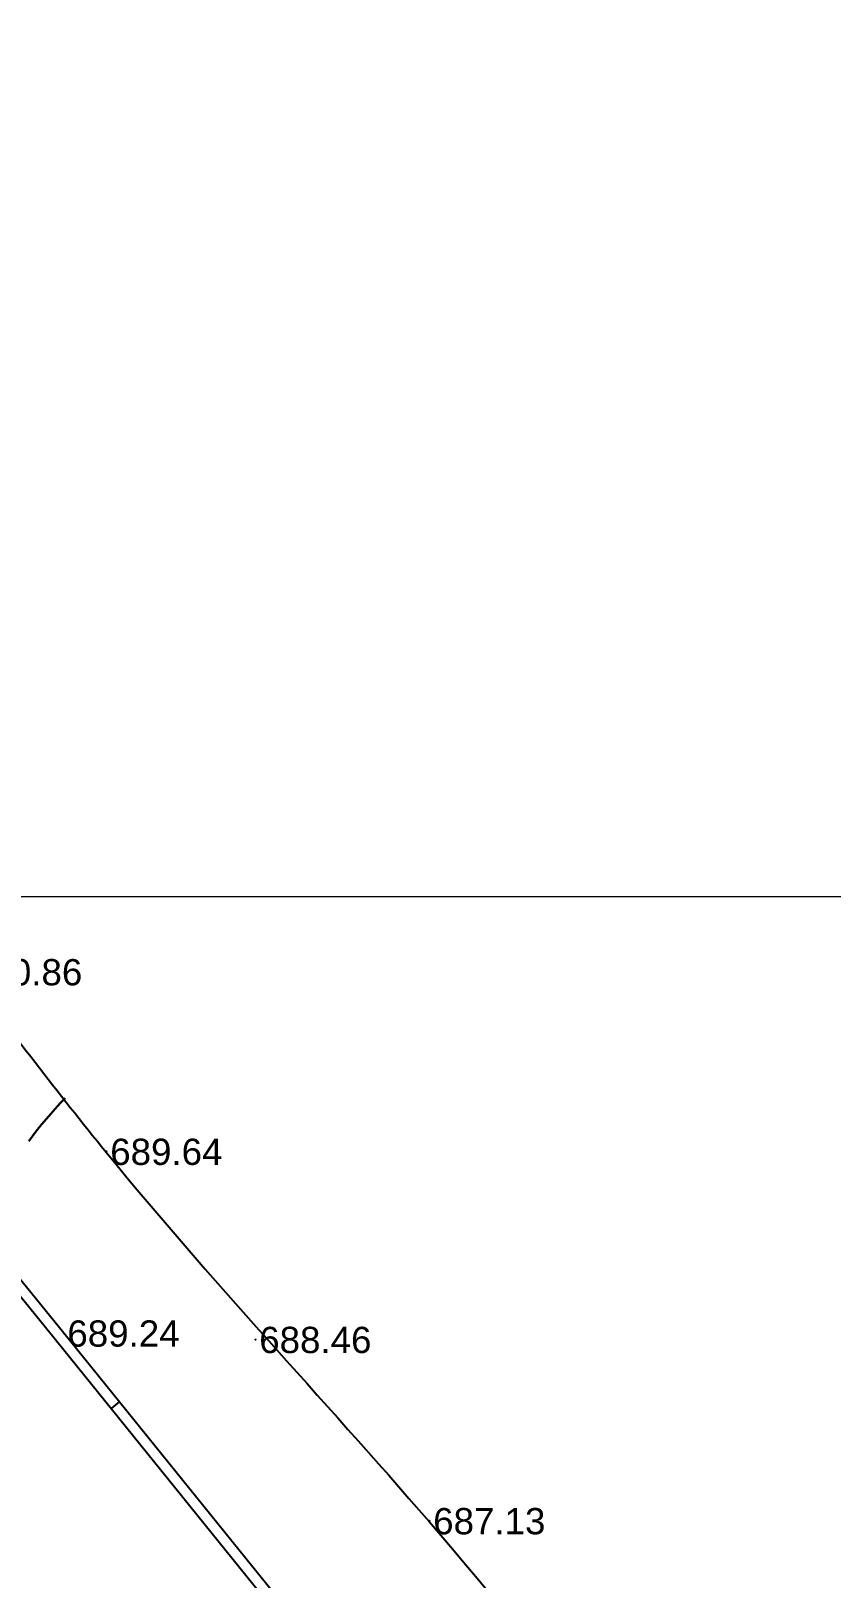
# Model space of a CAD drawing. Header units: feet. Extents: x 3381 to 683784, y 675186 to 4376258.
# Drawn here: x 683418.2 to 683448.7, y 4375812.4 to 4375871.3 of the extents above; entities that cross this region are included whole.
import ezdxf

# ---------------------------------------------------------------- set-up
doc = ezdxf.new("R2010")
doc.units = ezdxf.units.FT
doc.header["$MEASUREMENT"] = 0
doc.header["$PDMODE"] = 34
doc.header["$PDSIZE"] = 0.01
doc.layers.get('0').update_dxf_attribs({"linetype": 'CONTINUOUS'})
doc.layers.add('0_Point_Height', color=2, linetype='CONTINUOUS')
doc.layers.add('0_Point_Point', color=7, linetype='CONTINUOUS')
doc.layers.add('ANA HORIZONTAL', color=24, linetype='CONTINUOUS', lineweight=30)
doc.layers.add('km setka', color=170, linetype='CONTINUOUS', lineweight=15)
doc.styles.get("Standard").update_dxf_attribs({"font": 'arial.ttf', "height": 2})

msp = doc.modelspace()

# ---------------------------------------------------------------- linework, layer by layer
at = {"linetype": 'Continuous'}
msp.add_line((683421.598, 4375819.1), (683421.293, 4375818.84), dxfattribs=at)
at = {"linetype": 'Continuous', "elevation": 687.196}
for points in [[(683442.881, 4375792.111), (683419.178, 4375821.459), (683409.868, 4375832.916), (683399.116, 4375846.01), (683395.492, 4375850.268)], [(683443.202, 4375792.35), (683419.489, 4375821.711), (683410.178, 4375833.169), (683399.424, 4375846.265), (683395.834, 4375850.559)]]:
    msp.add_lwpolyline(points, dxfattribs=at)
at = {"linetype": 'Continuous'}
msp.add_open_spline([(683310.661, 4375992.239), (683312.482, 4375988.769), (683318.788, 4375976.751), (683328.685, 4375958.769), (683342.68, 4375939.505), (683353.451, 4375919.307), (683364.414, 4375901.421), (683373.542, 4375884.018), (683386.957, 4375865.497), (683403.556, 4375851.208), (683415.091, 4375836.371), (683423.022, 4375825.888), (683434.34, 4375813.97), (683442.589, 4375803.278), (683447.033, 4375797.518)], degree=3, knots=[0, 0, 0, 0, 11.75951, 40.72321, 61.46233, 83.054979, 109.290717, 124.392744, 141.962718, 177.533008, 189.558821, 198.276488, 216.955448, 238.768866, 238.768866, 238.768866, 238.768866], dxfattribs=at)
at = {"layer": '0_Point_Point'}
for p in [(683421.121, 4375828.626, 689.636), (683419.489, 4375821.711, 689.236), (683426.793, 4375821.467, 688.463), (683433.415, 4375814.569, 687.128)]:
    msp.add_point(p, dxfattribs=at)
at = {"layer": 'ANA HORIZONTAL', "color": 16, "lineweight": 30, "elevation": 690}
msp.add_lwpolyline([(683418.156, 4375829.014), (683418.439, 4375829.392), (683418.644, 4375829.654), (683418.915, 4375829.974), (683419.157, 4375830.244), (683419.367, 4375830.47), (683419.537, 4375830.655)], dxfattribs=at)
at = {"layer": 'km setka', "flags": 128}
msp.add_lwpolyline([(683221.337, 4375838.327), (683460.108, 4375838.327)], dxfattribs=at)

# ---------------------------------------------------------------- texts
at = {"layer": '0_Point_Height', "color": 0}
for s, p in [('690.86', (683415.921, 4375834.947, 690.862)), ('689.64', (683421.257, 4375828.112, 689.636)), ('689.24', (683419.625, 4375821.197, 689.236)), ('688.46', (683426.929, 4375820.953, 688.463)), ('687.13', (683433.551, 4375814.055, 687.128))]:
    msp.add_text(s, height=1, dxfattribs=at).set_placement(p)

doc.saveas('drawing.dxf')
